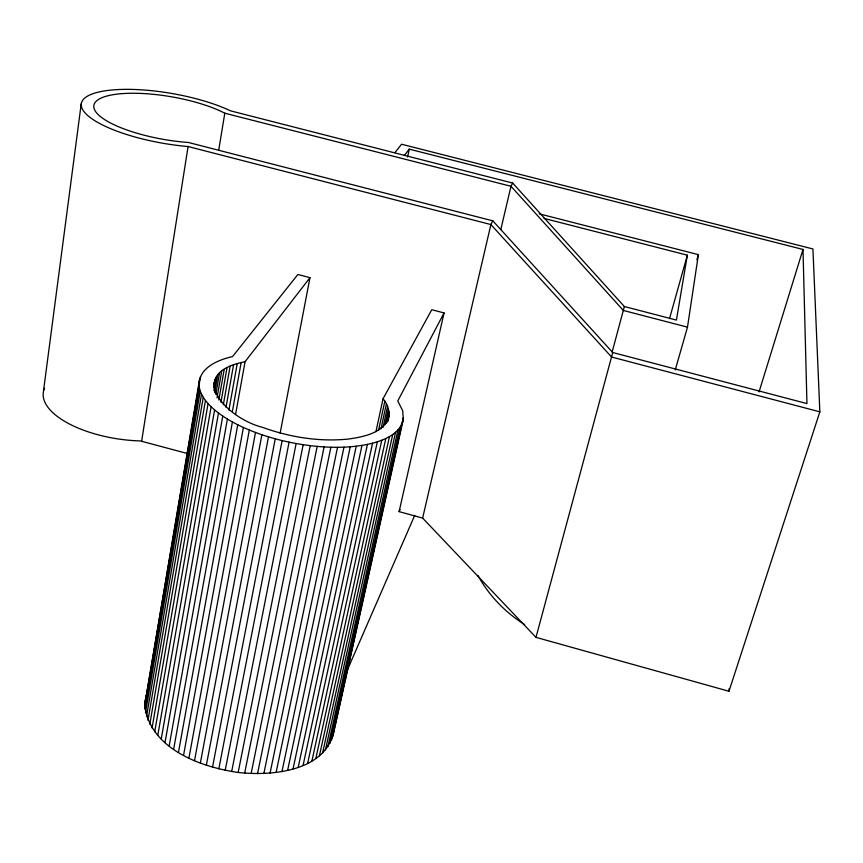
<?xml version="1.0" encoding="UTF-8"?>
<svg xmlns="http://www.w3.org/2000/svg" width="863" height="863" viewBox="0 0 863 863"><rect width="100%" height="100%" fill="white"/><g stroke="black" fill="none" stroke-linecap="round" stroke-linejoin="round"><path stroke-width="1.29" d="M334.11 729.429C327.153 771.446 272.093 776.204 238.177 772.461C200.432 767.045 149.882 748.739 144.704 705.222L199.008 385.027C198.835 367.649 218.274 359.817 232.535 356.581L297.886 274.477L309.979 277.659L280.13 433.172M375.923 431.727L383.043 398.771L431.77 309.709L444.046 312.945L399.105 511.63L422.633 518.091L535.988 637.358L728.976 691.263L729.138 688.577M144.704 705.222L199.569 379.299M332.827 736.592L403.291 419.418L402.708 410.734L397.767 400.961L444.046 312.945M387.692 421.619C390.712 413.765 388.426 404.984 383.043 398.771M81.219 103.83L43.258 392.784A81.715 35.286 8.2 0 0 57.983 416.926L61.284 419.235A81.715 35.286 8.2 0 0 140.291 440.928L188.091 453.69M675.254 369.914L687.487 327.153L698.383 254.639L539.267 213.83M141.683 440.939L188.091 146.527L186.613 146.408A87.53 25.286 9.8 0 1 101.586 124.499L97.972 122.557A87.53 25.286 9.8 0 1 146.16 90.173L151.467 90.669A87.53 25.286 9.8 0 1 230.497 110.831L512.676 183.053L624.348 306.516L676.419 320.076L687.358 255.178L544.024 218.393M309.979 277.659L245.07 361.705C184.326 373.485 226.279 418.113 262.438 427.325C289.741 437.217 319.224 441.975 348.21 439.073C363.226 436.894 383.981 433.269 388.835 416.365M218.684 150.291L224.801 113.204L221.877 111.748A75.005 21.661 9.8 0 0 153.797 94.358L149.223 93.938A75.005 21.661 9.8 0 0 108.328 121.802L111.424 123.452A75.005 21.661 9.8 0 0 183.905 142.115L188.49 142.492L492.827 220.852L612.73 352.525L806.948 403.582L803 249.45L409.245 149.137L404.359 155.469M199.385 383.204L200.518 376.581M144.887 708.965L199.396 388.016L199.008 385.027M145.491 712.752L200.238 391.068L199.396 388.016M146.516 716.56L201.521 394.164L200.238 391.068M147.951 720.389L203.258 397.304L201.521 394.164M149.806 724.208L205.448 400.454L203.258 397.304M152.061 728.005L208.069 403.625L205.448 400.454M213.593 385.966L214.283 381.996M213.657 387.627L215.049 379.655M154.725 731.748L211.122 406.786L208.069 403.625M213.873 390.659L216.171 377.411M214.66 392.536L217.659 375.265M215.804 394.434L219.504 373.226M157.778 735.438L214.596 409.925L211.122 406.786M217.034 397.875L221.683 371.306M144.93 701.533L146.257 695.578M218.846 399.99L224.186 369.515M161.219 739.052L218.479 413.021L214.596 409.925M220.96 402.234L227.001 367.843M223.334 404.747L230.119 366.322M165.016 742.568L222.751 416.074L218.479 413.021M226.02 407.25L233.528 364.93M169.17 745.966L227.401 419.062L222.751 416.074M228.932 410.087L237.206 363.69M232.363 411.543L241.133 362.589M173.657 749.235L232.406 421.964L227.401 419.062M235.556 414.531L245.07 361.705M178.458 752.363L237.746 424.769L232.406 421.964M183.549 755.319L243.388 427.465L237.746 424.769M188.911 758.102L249.31 430.033L243.388 427.465M194.52 760.691L255.491 432.471L249.31 430.033M200.345 763.075L261.888 434.758L255.491 432.471M206.354 765.244L268.479 436.872L261.888 434.758M212.525 767.175L275.232 438.825L268.479 436.872M218.824 768.879L282.115 440.594L275.232 438.825M225.221 770.325L289.083 442.158L282.115 440.594M231.683 771.522L296.117 443.539C321.284 447.865 347.53 449.353 372.546 443.215C385.017 439.817 400.356 433.56 403.291 419.418M238.177 772.461L303.161 444.704M244.671 773.129L310.205 445.664M251.144 773.528L317.185 446.398M257.552 773.658L324.1 446.915M263.873 773.528L330.885 447.217M270.065 773.119L337.53 447.293M276.106 772.45L343.981 447.153M407.595 157.044L409.245 149.137M281.974 771.522L350.227 446.786M287.627 770.346L356.236 446.203M293.042 768.922L361.975 445.416M298.21 767.261L367.411 444.423M303.086 765.362L372.546 443.215M378.577 430.141L384.833 401.219M307.67 763.259L377.325 441.824M380.971 428.825L386.397 403.808M383.043 427.401L387.606 406.387M311.921 760.939L381.759 440.249M385.027 424.736L388.458 408.933M386.376 423.28L388.954 411.457M387.358 421.834L389.084 413.938M315.847 758.426L385.804 438.501M319.418 755.729L389.461 436.581M322.622 752.87L392.719 434.51M325.448 749.861L395.556 432.287M327.886 746.711L397.972 429.936M329.936 743.442L399.957 427.455M331.575 740.055L401.5 424.866M334.402 728.113L365.901 586.15M366.484 583.517L384.855 500.713M385.437 498.08L386.602 492.816M387.185 490.195L403.237 417.897M422.633 518.091L490.885 224.553L492.827 220.852M500.82 229.472L510.982 186.279L512.676 183.053M612.73 352.525L535.988 637.358M624.348 306.516L612.169 351.942M669.494 318.706L687.358 255.178M696.916 259.795L698.383 254.639M759.041 391.921L803 249.45M728.976 691.263L819.85 411.834L812.924 248.954L401.575 144.229L394.866 152.665M346.527 671.889L414.736 515.351M399.105 511.63L400.054 509.558M289.083 442.158L296.117 443.539M224.801 113.204L510.982 186.279L623.356 310.453L687.487 327.153M188.091 146.527L490.885 224.553L611.597 357.034L819.85 411.834M43.722 390.497A81.715 35.286 8.2 0 1 44.52 388.285M524.661 624.575A133.355 118.522 14.3 0 1 477.951 575.427"/></g></svg>
